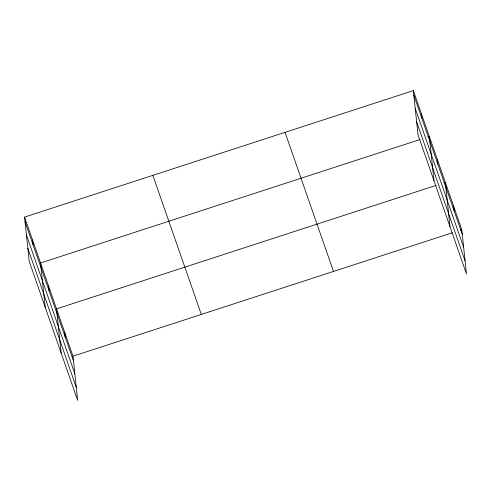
<?xml version="1.0" encoding="UTF-8"?>
<svg xmlns="http://www.w3.org/2000/svg" width="491" height="491" viewBox="0 0 491 491"><rect width="100%" height="100%" fill="white"/><g stroke="black" fill="none" stroke-linecap="round" stroke-linejoin="round"><path stroke-width="0.74" d="M24.55 217.096L72.993 356.178L77.646 400.392L29.196 261.316L24.55 217.096L413.354 90.608L461.804 229.684L466.45 273.904L418.007 134.822L413.354 90.608M419.922 139.567L40.538 262.992L45.184 307.213M427.894 136.971L429.343 136.504L433.989 180.719M435.91 185.463L56.526 308.888L61.172 353.109M443.882 182.867L445.331 182.4L449.977 226.615M72.993 356.178L452.377 232.752M460.355 230.156L461.804 229.684M413.845 95.279L462.295 234.36M415.22 108.327L463.664 247.409M416.632 121.774L465.081 260.856M285.05 132.349L333.493 271.425M152.854 175.355L201.304 314.436M25.041 221.772L73.484 360.848M26.416 234.821L74.859 373.903M27.827 248.268L76.271 387.344M453.567 206.042L454.058 210.719M437.34 159.452L437.831 164.123M421.352 113.556L421.843 118.227M64.757 332.53L65.254 337.207M48.529 285.94L49.02 290.617M32.541 240.044L33.032 244.721"/></g></svg>
